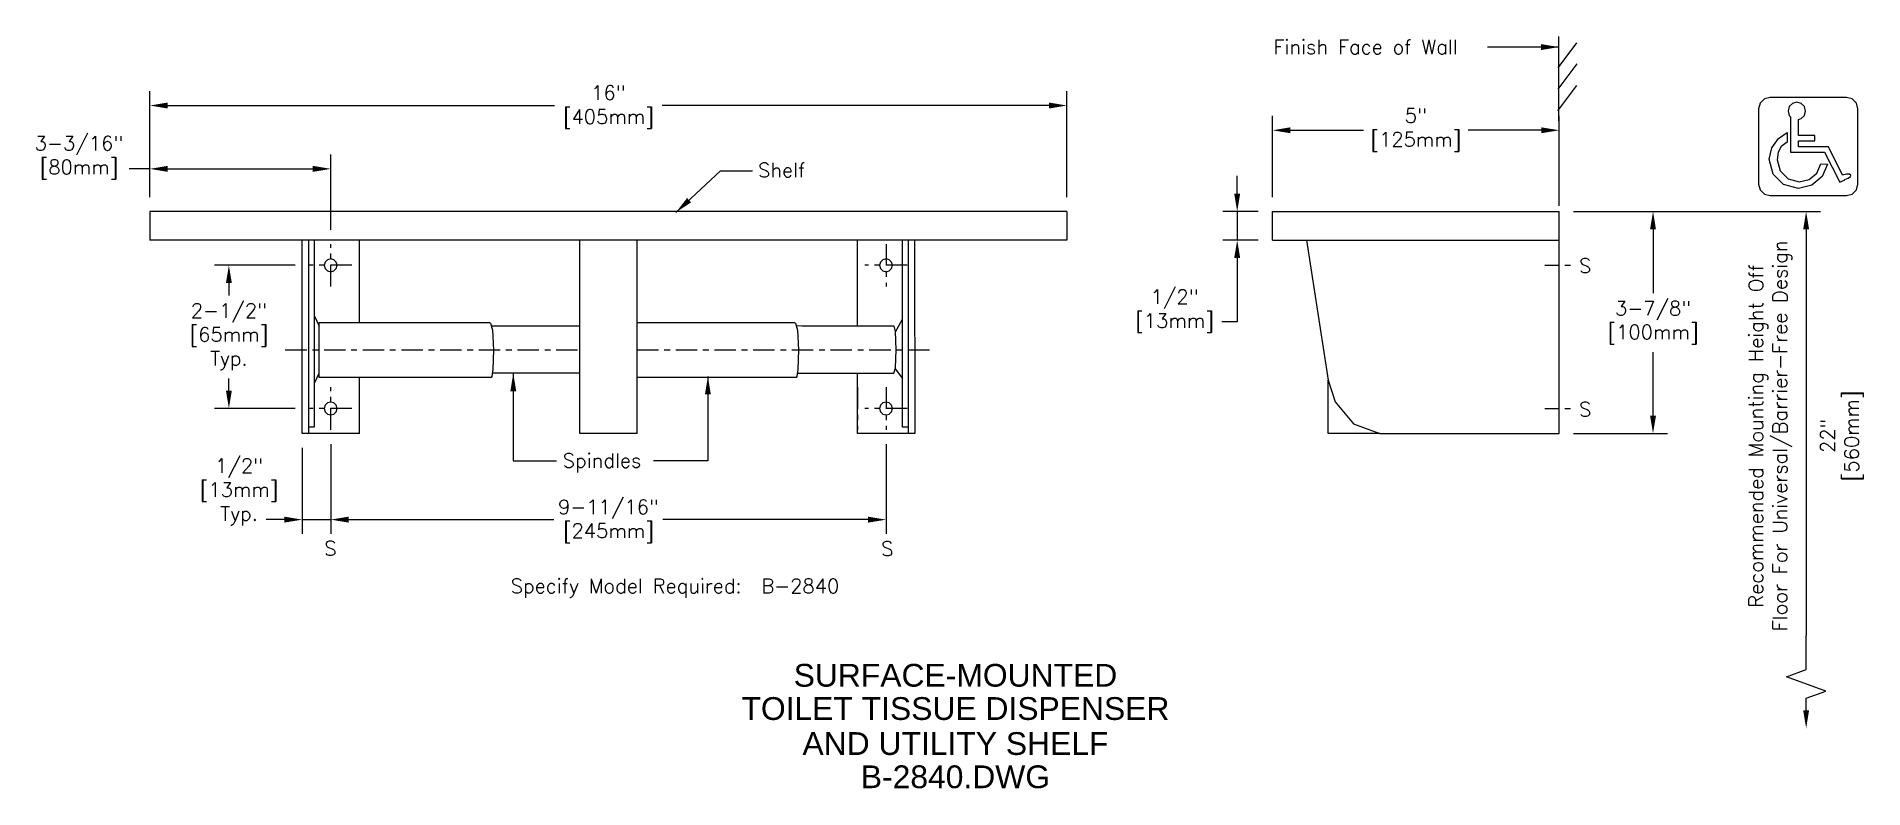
# Model space of a CAD drawing. Header units: inches. Extents: x 0 to 31.9, y 4 to 17.2.
import ezdxf
from ezdxf.enums import TextEntityAlignment as Align

# ---------------------------------------------------------------- set-up
doc = ezdxf.new("R2010")
doc.units = ezdxf.units.IN
doc.header["$MEASUREMENT"] = 0
doc.header["$PDMODE"] = 35
doc.header["$PDSIZE"] = 0.000315
doc.linetypes.add('CENTER2', pattern=[1.125, 0.75, -0.125, 0.125, -0.125])
doc.layers.get('0').update_dxf_attribs({"linetype": 'CONTINUOUS'})
doc.layers.get('Defpoints').update_dxf_attribs({"linetype": 'CONTINUOUS'})
for name, color, linetype in [('detail', 4, 'CONTINUOUS'), ('dim', 1, 'CONTINUOUS'), ('text', 2, 'CONTINUOUS')]:
    doc.layers.add(name, color=color, linetype=linetype)
doc.styles.add('Arial_5', font='arial.ttf', dxfattribs={"height": 5})
doc.styles.add('DIM_S.5', font='simplex.shx', dxfattribs={"height": 0.25})
doc.dimstyles.new('DIM_S_7', dxfattribs={"dimtxt": 0.12, "dimasz": 0.3125, "dimexe": 0.25, "dimexo": 0.25, "dimgap": 0.09375, "dimtad": 1, "dimtih": 1, "dimtoh": 1, "dimdec": 4, "dimrnd": 0.0625, "dimzin": 0, "dimdsep": 46, "dimlunit": 4, "dimtxsty": 'DIM_S.5', "dimcen": 0.09375, "dimaunit": 1, "dimadec": 0, "dimazin": 0, "dimtfac": 1, "dimtdec": 4, "dimtofl": 0, "dimtmove": 2, "dimatfit": 3, "dimfxl": 1, "dimtolj": 1, "dimtzin": 0, "dimarcsym": 0})

# ---------------------------------------------------------------- blocks, each defined once
blk = doc.blocks.new('TBLK_TX')
at = {"style": 'Arial_5'}
for tag, p in [('TITLE', (0, 0)), ('DWG_NAME', (0, -7.3))]:
    blk.add_attdef(tag, text='', height=5, dxfattribs=at).set_placement(p, align=Align.CENTER)
blk = doc.blocks.new('*D2')
at = {"color": 0, "linetype": 'ByBlock'}
for p, q in [((-15.718, 16.873), (-15.718, 18.724)), ((0.282, 16.873), (0.282, 18.724)), ((-15.405, 18.474), (-8.657, 18.474)), ((-0.03, 18.474), (-6.779, 18.474))]:
    blk.add_line(p, q, dxfattribs=at)
for points in [[(-15.405, 18.526), (-15.405, 18.422), (-15.718, 18.474)], [(-0.03, 18.526), (-0.03, 18.422), (0.282, 18.474)]]:
    blk.add_solid(points, dxfattribs=at)
at = {"layer": 'Defpoints', "color": 0, "linetype": 'ByBlock'}
for p in [(0.282, 18.474), (-15.718, 16.623), (0.282, 16.623)]:
    blk.add_point(p, dxfattribs=at)
at = {"color": 0, "linetype": 'ByBlock', "insert": (-7.718, 18.446), "char_height": 0.25, "attachment_point": 5, "style": 'DIM_S.5'}
blk.add_mtext('\\A1;16"\\P[405mm]', dxfattribs=at)
blk = doc.blocks.new('*D3')
at = {"color": 0, "linetype": 'ByBlock'}
for p, q in [((2.15, 16.873), (2.15, 18.292)), ((7.15, 16.873), (7.15, 18.292)), ((2.462, 18.042), (3.735, 18.042)), ((6.837, 18.042), (5.565, 18.042))]:
    blk.add_line(p, q, dxfattribs=at)
for points in [[(2.462, 18.094), (2.462, 17.99), (2.15, 18.042)], [(6.837, 18.094), (6.837, 17.99), (7.15, 18.042)]]:
    blk.add_solid(points, dxfattribs=at)
at = {"layer": 'Defpoints', "color": 0, "linetype": 'ByBlock'}
for p in [(7.15, 18.042), (2.15, 16.623), (7.15, 16.623)]:
    blk.add_point(p, dxfattribs=at)
at = {"color": 0, "linetype": 'ByBlock', "insert": (4.65, 18.049), "char_height": 0.25, "attachment_point": 5, "style": 'DIM_S.5'}
blk.add_mtext('\\A1;5"\\P[125mm]', dxfattribs=at)
blk = doc.blocks.new('*D4')
at = {"color": 0, "linetype": 'ByBlock'}
for p, q in [((24.973, 10.613), (26.611, 10.613)), ((26.361, 10.3), (26.361, 9.191)), ((26.361, 7.05), (26.361, 8.159)), ((24.973, 6.738), (26.611, 6.738))]:
    blk.add_line(p, q, dxfattribs=at)
for points in [[(26.309, 10.3), (26.413, 10.3), (26.361, 10.613)], [(26.309, 7.05), (26.413, 7.05), (26.361, 6.738)]]:
    blk.add_solid(points, dxfattribs=at)
at = {"layer": 'Defpoints', "color": 0, "linetype": 'ByBlock'}
for p in [(24.723, 10.613), (24.723, 6.738), (26.361, 6.738)]:
    blk.add_point(p, dxfattribs=at)
at = {"color": 0, "linetype": 'ByBlock', "insert": (26.361, 8.675), "char_height": 0.25, "attachment_point": 5, "style": 'DIM_S.5'}
blk.add_mtext('\\A1;3-7/8"\\P[100mm]', dxfattribs=at)
blk = doc.blocks.new('*D5')
at = {"color": 0, "linetype": 'ByBlock'}
for p, q in [((0.137, 10.863), (0.137, 11.608)), ((3.293, 10.296), (3.293, 11.608)), ((0.449, 11.358), (2.98, 11.358))]:
    blk.add_line(p, q, dxfattribs=at)
for points in [[(0.449, 11.41), (0.449, 11.306), (0.137, 11.358)], [(2.98, 11.41), (2.98, 11.306), (3.293, 11.358)]]:
    blk.add_solid(points, dxfattribs=at)
at = {"layer": 'Defpoints', "color": 0, "linetype": 'ByBlock'}
for p in [(3.293, 11.358), (0.137, 10.613), (3.293, 10.046)]:
    blk.add_point(p, dxfattribs=at)
at = {"color": 0, "linetype": 'ByBlock', "insert": (-1.1, 11.556), "char_height": 0.25, "attachment_point": 5, "style": 'DIM_S.5'}
blk.add_mtext('\\A1;3-3/16"\\P[80mm]', dxfattribs=at)
blk = doc.blocks.new('*D6')
at = {"color": 0, "linetype": 'ByBlock'}
for p, q in [((2.671, 9.675), (1.266, 9.675)), ((1.516, 9.363), (1.516, 9.15)), ((1.516, 7.488), (1.516, 7.7)), ((2.671, 7.175), (1.266, 7.175))]:
    blk.add_line(p, q, dxfattribs=at)
for points in [[(1.464, 9.363), (1.568, 9.363), (1.516, 9.675)], [(1.464, 7.488), (1.568, 7.488), (1.516, 7.175)]]:
    blk.add_solid(points, dxfattribs=at)
at = {"layer": 'Defpoints', "color": 0, "linetype": 'ByBlock'}
for p in [(2.921, 9.675), (1.516, 7.175), (2.921, 7.175)]:
    blk.add_point(p, dxfattribs=at)
at = {"color": 0, "linetype": 'ByBlock', "insert": (1.516, 8.425), "char_height": 0.25, "attachment_point": 5, "style": 'DIM_S.5'}
blk.add_mtext('\\A1;2-1/2"\\P[65mm]\\PTyp.', dxfattribs=at)
blk = doc.blocks.new('*D7')
at = {"color": 0, "linetype": 'ByBlock'}
for p, q in [((-14.781, 12.498), (-14.781, 10.995)), ((-14.281, 12.564), (-14.281, 10.995)), ((-15.093, 11.245), (-15.406, 11.245)), ((-14.781, 11.245), (-14.281, 11.245)), ((-13.968, 11.245), (-13.656, 11.245))]:
    blk.add_line(p, q, dxfattribs=at)
for points in [[(-15.093, 11.297), (-15.093, 11.193), (-14.781, 11.245)], [(-13.968, 11.297), (-13.968, 11.193), (-14.281, 11.245)]]:
    blk.add_solid(points, dxfattribs=at)
at = {"layer": 'Defpoints', "color": 0, "linetype": 'ByBlock'}
for p in [(-14.281, 12.814), (-14.781, 12.748), (-14.281, 11.245)]:
    blk.add_point(p, dxfattribs=at)
at = {"color": 0, "linetype": 'ByBlock', "insert": (-15.88, 11.727), "char_height": 0.25, "attachment_point": 5, "style": 'DIM_S.5'}
blk.add_mtext('\\A1;1/2"\\P[13mm]\\PTyp.', dxfattribs=at)
blk = doc.blocks.new('*D8')
at = {"color": 0, "linetype": 'ByBlock'}
for p, q in [((-14.281, 12.564), (-14.281, 10.995)), ((-4.593, 12.564), (-4.593, 10.995)), ((-13.968, 11.245), (-10.388, 11.245)), ((-4.905, 11.245), (-8.486, 11.245))]:
    blk.add_line(p, q, dxfattribs=at)
for points in [[(-13.968, 11.297), (-13.968, 11.193), (-14.281, 11.245)], [(-4.905, 11.297), (-4.905, 11.193), (-4.593, 11.245)]]:
    blk.add_solid(points, dxfattribs=at)
at = {"layer": 'Defpoints', "color": 0, "linetype": 'ByBlock'}
for p in [(-14.281, 12.814), (-4.593, 12.814), (-4.593, 11.245)]:
    blk.add_point(p, dxfattribs=at)
at = {"color": 0, "linetype": 'ByBlock', "insert": (-9.437, 11.217), "char_height": 0.25, "attachment_point": 5, "style": 'DIM_S.5'}
blk.add_mtext('\\A1;9-11/16"\\P[245mm]', dxfattribs=at)
blk = doc.blocks.new('*D9')
at = {"color": 0, "linetype": 'ByBlock'}
for p, q in [((1.533, 16.935), (1.533, 17.248)), ((1.9, 16.623), (1.283, 16.623)), ((1.533, 16.623), (1.533, 16.123)), ((1.9, 16.123), (1.283, 16.123)), ((1.533, 15.81), (1.533, 15.498))]:
    blk.add_line(p, q, dxfattribs=at)
for points in [[(1.481, 16.935), (1.585, 16.935), (1.533, 16.623)], [(1.481, 15.81), (1.585, 15.81), (1.533, 16.123)]]:
    blk.add_solid(points, dxfattribs=at)
at = {"layer": 'Defpoints', "color": 0, "linetype": 'ByBlock'}
for p in [(2.15, 16.623), (1.533, 16.123), (2.15, 16.123)]:
    blk.add_point(p, dxfattribs=at)
at = {"color": 0, "linetype": 'ByBlock', "insert": (0.44, 14.885), "char_height": 0.25, "attachment_point": 5, "style": 'DIM_S.5'}
blk.add_mtext('\\A1;1/2"\\P[13mm]', dxfattribs=at)

msp = doc.modelspace()

# ---------------------------------------------------------------- linework, layer by layer
at = {"layer": 'Defpoints', "color": 0, "linetype": 'ByBlock'}
msp.add_point((26.57211, 14.12052), dxfattribs=at)
at = {"layer": 'detail', "linetype": 'Continuous'}
for p, q in [((31.27212, 15.25069), (30.74695, 15.25069)), ((31.51616, 14.75594), (31.27212, 15.25069)), ((31.46977, 14.63274), (31.5555, 14.67619)), ((31.5555, 14.67619), (31.55373, 14.67979)), ((17.98516, 14.12052), (1.98536, 14.12052)), ((1.98536, 14.12052), (1.98536, 13.62301)), ((17.98536, 14.12052), (17.98536, 13.62301)), ((21.57211, 14.12052), (26.57211, 14.12052)), ((21.57211, 13.62052), (21.57211, 14.12052)), ((17.98516, 13.62052), (1.98536, 13.62052)), ((4.6414, 10.24552), (4.6414, 13.62052)), ((5.6414, 12.18549), (5.6414, 13.62052)), ((9.48536, 10.24552), (9.48536, 13.62052)), ((10.48536, 10.24552), (10.48536, 13.62052)), ((14.32932, 12.12279), (14.32932, 13.62309)), ((15.11383, 13.2201), (15.11372, 13.62052)), ((15.32847, 13.62309), (15.32932, 10.24552)), ((21.57211, 13.62052), (26.57211, 13.62052)), ((22.16688, 13.61996), (22.54258, 11.1799)), ((15.11393, 12.78611), (15.11383, 13.2201)), ((15.11402, 12.25912), (15.11393, 12.78611)), ((15.11407, 11.68563), (15.11402, 12.25912)), ((15.11405, 11.11214), (15.11407, 11.68563)), ((5.64182, 10.24552), (5.64182, 11.22222)), ((14.32932, 10.24552), (14.32932, 11.29801)), ((22.54258, 10.2456), (22.54258, 11.1799)), ((15.11393, 10.58515), (15.11405, 11.11214)), ((15.1138, 10.35909), (15.11393, 10.58515)), ((5.64182, 10.24552), (4.6414, 10.24552)), ((10.48536, 10.24552), (9.48536, 10.24552)), ((15.32932, 10.24552), (14.32932, 10.24552)), ((15.21518, 10.35881), (15.1138, 10.35909)), ((23.44468, 10.2456), (22.54258, 10.2456))]:
    msp.add_line(p, q, dxfattribs=at)
at = {"layer": 'detail', "linetype": 'CENTER2', "ltscale": 0.5}
for p, q in [((5.1414, 12.81187), (5.1414, 13.55415)), ((14.82932, 13.55415), (14.82932, 12.81187)), ((5.51254, 13.18302), (4.77019, 13.18302)), ((15.20046, 13.18302), (14.45812, 13.18302)), ((5.1414, 10.31187), (5.1414, 11.05415)), ((14.32932, 11.05415), (14.32932, 10.31187)), ((14.82932, 11.05415), (14.82932, 10.31187)), ((15.32932, 11.05415), (15.32932, 10.31187)), ((5.51254, 10.68302), (4.77019, 10.68302)), ((15.20046, 10.68302), (14.45812, 10.68302))]:
    msp.add_line(p, q, dxfattribs=at)
at = {"layer": 'detail', "linetype": 'CENTER2', "ltscale": 0.333333}
for p, q in [((26.32211, 13.18302), (26.82211, 13.18302)), ((26.32211, 10.68302), (26.82211, 10.68302))]:
    msp.add_line(p, q, dxfattribs=at)
at = {"layer": 'detail', "linetype": 'Continuous'}
for points in [[(26.55249, 16.62996), (26.88267, 17.06818)], [(26.57547, 14.22114), (26.56713, 17.17629)], [(26.55582, 16.25933), (26.88602, 16.69756)], [(26.54906, 15.88189), (26.87926, 16.32011)], [(30.74695, 15.73051), (30.79508, 15.74347), (30.85, 15.79818), (30.8709, 15.87514), (30.85, 15.95205), (30.79508, 16.0067), (30.71784, 16.0275), (30.64058, 16.0067), (30.58569, 15.95205), (30.56482, 15.87514), (30.58569, 15.79818), (30.60961, 15.77434)], [(30.60961, 15.77434), (30.60961, 15.15487)], [(30.74695, 15.4491), (30.74695, 15.73051)], [(30.74695, 15.35327), (31.03554, 15.35327), (31.03554, 15.4491), (30.74695, 15.4491)], [(30.74695, 15.25069), (30.74695, 15.35327)], [(30.60961, 15.15487), (30.74695, 15.15487)], [(30.74695, 15.15487), (31.2031, 15.15487)], [(31.2031, 15.15487), (31.46977, 14.63274)], [(31.55373, 14.67979), (31.61448, 14.70524), (31.65341, 14.7333), (31.66247, 14.75872), (31.63726, 14.77355), (31.58435, 14.77245), (31.51616, 14.75594)], [(23.4447, 10.2456), (23.58237, 10.24559), (23.93819, 10.24558), (24.43927, 10.24557), (25.01271, 10.24556), (25.5856, 10.24554), (26.08507, 10.24553), (26.4382, 10.24552), (26.57211, 10.24551), (26.57211, 14.12052)], [(4.75469, 13.62052), (4.75469, 10.24552)], [(4.85653, 10.36123), (4.8564, 10.58743), (4.85629, 11.11442), (4.85628, 11.68791), (4.85634, 12.2614), (4.85643, 12.78839), (4.85654, 13.22238), (4.85662, 13.51687), (4.85666, 13.62052)], [(15.21568, 13.62309), (15.21568, 10.24552)], [(4.86057, 12.29374), (4.94177, 12.12052)], [(9.48536, 12.12279), (7.94443, 12.12279)], [(10.48536, 12.18549), (13.23377, 12.18549), (13.25201, 12.17026), (13.2859, 12.0492), (13.30415, 11.70926), (13.29292, 11.36653), (13.27205, 11.24026), (13.26082, 11.22222), (10.48536, 11.22222)], [(13.28159, 11.29801), (14.9492, 11.29801), (14.96443, 11.29881), (14.99274, 11.391), (15.00798, 11.70926), (14.99488, 12.02813), (14.97056, 12.12141), (14.95746, 12.12279), (13.36313, 12.12279), (13.26506, 12.12364)], [(14.95746, 12.12279), (13.36313, 12.12279)], [(15.00798, 11.70926), (14.99488, 12.02813), (14.97056, 12.12141), (14.95746, 12.12279)], [(14.99525, 12.01917), (15.11402, 12.2418)], [(14.9492, 11.29801), (14.96443, 11.29881), (14.99274, 11.391), (15.00798, 11.70926)], [(4.86057, 11.12481), (4.94177, 11.29801)], [(9.48536, 11.29801), (7.96071, 11.29801)], [(13.37258, 11.29801), (14.9492, 11.29801)], [(14.98881, 11.37821), (15.11405, 11.20915)], [(22.54258, 11.1799), (22.66255, 10.79841), (22.98485, 10.41566), (23.4447, 10.2456)], [(4.75517, 10.36109), (4.79433, 10.36119), (4.85593, 10.3613), (4.85765, 10.36109)]]:
    msp.add_lwpolyline(points, dxfattribs=at)
for points in [[(31.58335, 14.39817), (31.68566, 14.42573), (31.75831, 14.49815), (31.78595, 14.6), (31.78595, 15.91189), (31.75831, 16.01377), (31.68566, 16.08615), (31.58335, 16.11368), (30.25508, 16.11368), (30.15283, 16.08615), (30.08014, 16.01377), (30.05248, 15.91189), (30.05248, 14.6), (30.08014, 14.49815), (30.15283, 14.42573), (30.25508, 14.39817)], [(31.25212, 14.94917), (31.15968, 14.7311), (30.98169, 14.57958), (30.7465, 14.52281), (30.48784, 14.59252), (30.30394, 14.77569), (30.23393, 15.03333), (30.28072, 15.23101), (30.39734, 15.39792), (30.54821, 15.49857), (30.54969, 15.33223), (30.44764, 15.25783), (30.39166, 15.15616), (30.37459, 15.02263), (30.42708, 14.82944), (30.565, 14.69208), (30.75903, 14.6398), (30.93536, 14.68059), (31.06883, 14.79092), (31.13822, 14.95268)], [(5.1414, 13.07086), (5.198, 13.08619), (5.23824, 13.12643), (5.25356, 13.18302), (5.23824, 13.23965), (5.198, 13.27987), (5.1414, 13.29518), (5.08476, 13.27987), (5.0445, 13.23965), (5.02918, 13.18302), (5.0445, 13.12643), (5.08476, 13.08619)], [(14.82932, 13.07086), (14.88593, 13.08619), (14.92617, 13.12643), (14.94148, 13.18302), (14.92617, 13.23965), (14.88593, 13.27987), (14.82932, 13.29518), (14.77269, 13.27987), (14.73243, 13.23965), (14.71711, 13.18302), (14.73243, 13.12643), (14.77269, 13.08619)], [(4.94177, 12.18549), (7.91293, 12.18549), (7.93116, 12.17026), (7.965, 12.0492), (7.98323, 11.70926), (7.97201, 11.36653), (7.95118, 11.24026), (7.93996, 11.22222), (4.94177, 11.22222)], [(5.1414, 10.57086), (5.198, 10.58619), (5.23824, 10.62643), (5.25356, 10.68302), (5.23824, 10.73965), (5.198, 10.77987), (5.1414, 10.79518), (5.08476, 10.77987), (5.0445, 10.73965), (5.02918, 10.68302), (5.0445, 10.62643), (5.08476, 10.58619)], [(14.82932, 10.57086), (14.88593, 10.58619), (14.92617, 10.62643), (14.94148, 10.68302), (14.92617, 10.73965), (14.88593, 10.77987), (14.82932, 10.79518), (14.77269, 10.77987), (14.73243, 10.73965), (14.71711, 10.68302), (14.73243, 10.62643), (14.77269, 10.58619)]]:
    msp.add_lwpolyline(points, close=True, dxfattribs=at)
at = {"layer": 'detail', "linetype": 'CENTER2', "ltscale": 0.5}
for points in [[(4.34918, 11.70926), (9.48536, 11.70926)], [(10.48536, 11.70926), (15.6364, 11.70926)]]:
    msp.add_lwpolyline(points, dxfattribs=at)
at = {"layer": 'dim', "linetype": 'Continuous'}
for p, q in [((1.98536, 14.86587), (1.62717, 14.86587)), ((26.82211, 14.12052), (31.1311, 14.12052)), ((30.8811, 13.80802), (30.8811, 6.71967)), ((20.95522, 12.99552), (20.95522, 12.19845)), ((20.95522, 12.19845), (20.68965, 12.19845)), ((30.8811, 6.12619), (30.8811, 6.49625)), ((30.8811, 5.41581), (30.8811, 5.62619))]:
    msp.add_line(p, q, dxfattribs=at)
msp.add_lwpolyline([(30.8811, 5.3141), (30.8811, 5.62619), (31.22454, 5.75119), (30.53767, 6.00119), (30.8811, 6.12619), (30.8811, 6.71967)], dxfattribs=at)
msp.add_point((30.8811, 5.10331), dxfattribs=at)
for points in [[(30.82902, 13.80802), (30.93319, 13.80802), (30.8811, 14.12052)], [(30.82902, 5.41581), (30.93319, 5.41581), (30.8811, 5.10331)]]:
    msp.add_solid(points, dxfattribs=at)

# ---------------------------------------------------------------- block references
at = {"layer": 'text', "linetype": 'Continuous', "xscale": 0.07949760000000002, "yscale": 0.07949760000000002, "zscale": 0.07949760000000002}
for p, values in [((16.04016, 5.82712), {'TITLE': 'SURFACE-MOUNTED', 'DWG_NAME': 'TOILET TISSUE DISPENSER'}), ((16.04016, 4.63559), {'TITLE': 'AND UTILITY SHELF', 'DWG_NAME': 'B-2840.DWG'})]:
    msp.add_blockref('TBLK_TX', p, dxfattribs=at).add_auto_attribs(values)

# ---------------------------------------------------------------- texts
at = {"layer": 'dim', "linetype": 'Continuous', "style": 'DIM_S.5'}
for s, p in [('Finish Face of Wall', (21.58763, 16.86939)), ('Shelf', (12.59748, 14.71853)), ('S', (26.91922, 13.05036)), ('S', (26.91939, 10.54482)), ('Spindles', (9.18896, 9.64983)), ('S', (5.02865, 8.115)), ('S', (14.74389, 8.11234)), ('Specify Model Required:  B-2840', (8.28168, 7.46112))]:
    msp.add_text(s, height=0.25, dxfattribs=at).set_placement(p)
at = {"layer": 'dim', "linetype": 'Continuous', "insert": (30.8811, 10.20681), "char_height": 0.25, "width": 8.8319612, "attachment_point": 5, "rotation": 90, "style": 'DIM_S.5'}
msp.add_mtext('\\A1;Recommended Mounting Height Off\\PFloor For Universal/Barrier-Free Design\\P\\P22"\\P[560mm]', dxfattribs=at)

# ---------------------------------------------------------------- dimensions: what is measured, and where the dimension line sits
at = {"layer": 'dim', "linetype": 'Continuous'}
for base, p1, p2, text, picture, middle, set_off in [((17.98536, 15.97144), (1.98536, 14.12052), (17.98536, 14.12052), '16"\\P[405mm]', '*D2', (9.98536, 15.94325), (17.70336, -2.5023)), ((26.57211, 15.54005), (21.57211, 14.12052), (26.57211, 14.12052), '5"\\P[125mm]', '*D3', (24.07211, 15.54637), (19.42232, -2.5023)), ((5.1414, 14.86587), (1.98536, 14.12052), (5.1414, 13.55415), '3-3/16"\\P[80mm]', '*D5', (0.74835, 15.0643), (1.84882, 3.50801)), ((5.1414, 8.7427), (4.6414, 10.24552), (5.1414, 10.31187), '1/2"\\P[13mm]\\PTyp.', '*D7', (3.54257, 9.22461), (19.42232, -2.5023)), ((14.82932, 8.7427), (5.1414, 10.31187), (14.82932, 10.31187), '9-11/16"\\P[245mm]', '*D8', (9.98536, 8.71435), (19.42232, -2.5023))]:
    dim = msp.add_linear_dim(base=base, p1=p1, p2=p2, text=text, dimstyle='DIM_S_7', override={"dimpost": '\\X'}, dxfattribs=at)
    dim.commit()
    dim.dimension.update_dxf_attribs({"geometry": picture, "text_midpoint": middle, "dimtype": 160, "insert": set_off})
dim = msp.add_linear_dim(base=(20.95522, 13.62052), p1=(21.57211, 14.12052), p2=(21.57211, 13.62052), angle=90, text='1/2"\\P[13mm]', dimstyle='DIM_S_7', override={"dimpost": '\\X'}, dxfattribs=at)
dim.commit()
dim.dimension.update_dxf_attribs({"geometry": '*D9', "text_midpoint": (19.86221, 12.38293), "dimtype": 160, "insert": (19.42232, -2.5023)})
for base, p1, p2, text, picture, middle in [((28.2101, 10.24551), (26.57211, 14.12052), (26.57211, 10.24551), '3-7/8"\\P[100mm]', '*D4', (28.2101, 12.18302)), ((3.36498, 10.68302), (4.77019, 13.18302), (4.77019, 10.68302), '2-1/2"\\P[65mm]\\PTyp.', '*D6', (3.36498, 11.93302))]:
    dim = msp.add_linear_dim(base=base, p1=p1, p2=p2, angle=90, text=text, dimstyle='DIM_S_7', override={"dimpost": '\\X'}, dxfattribs=at)
    dim.commit()
    dim.dimension.update_dxf_attribs({"geometry": picture, "text_midpoint": middle, "insert": (1.84882, 3.50801)})

# ---------------------------------------------------------------- leaders
for points in [[(26.57037, 16.99197), (25.32256, 16.99197)], [(11.16463, 14.1066), (11.94377, 14.82979), (12.5003, 14.82979)], [(8.32634, 11.29725), (8.32634, 9.76741), (9.07765, 9.76741)], [(11.72116, 11.24162), (11.72116, 9.76741), (10.77506, 9.76741)]]:
    msp.add_leader(points, dimstyle='DIM_S_7', dxfattribs=at)

doc.saveas('drawing.dxf')
